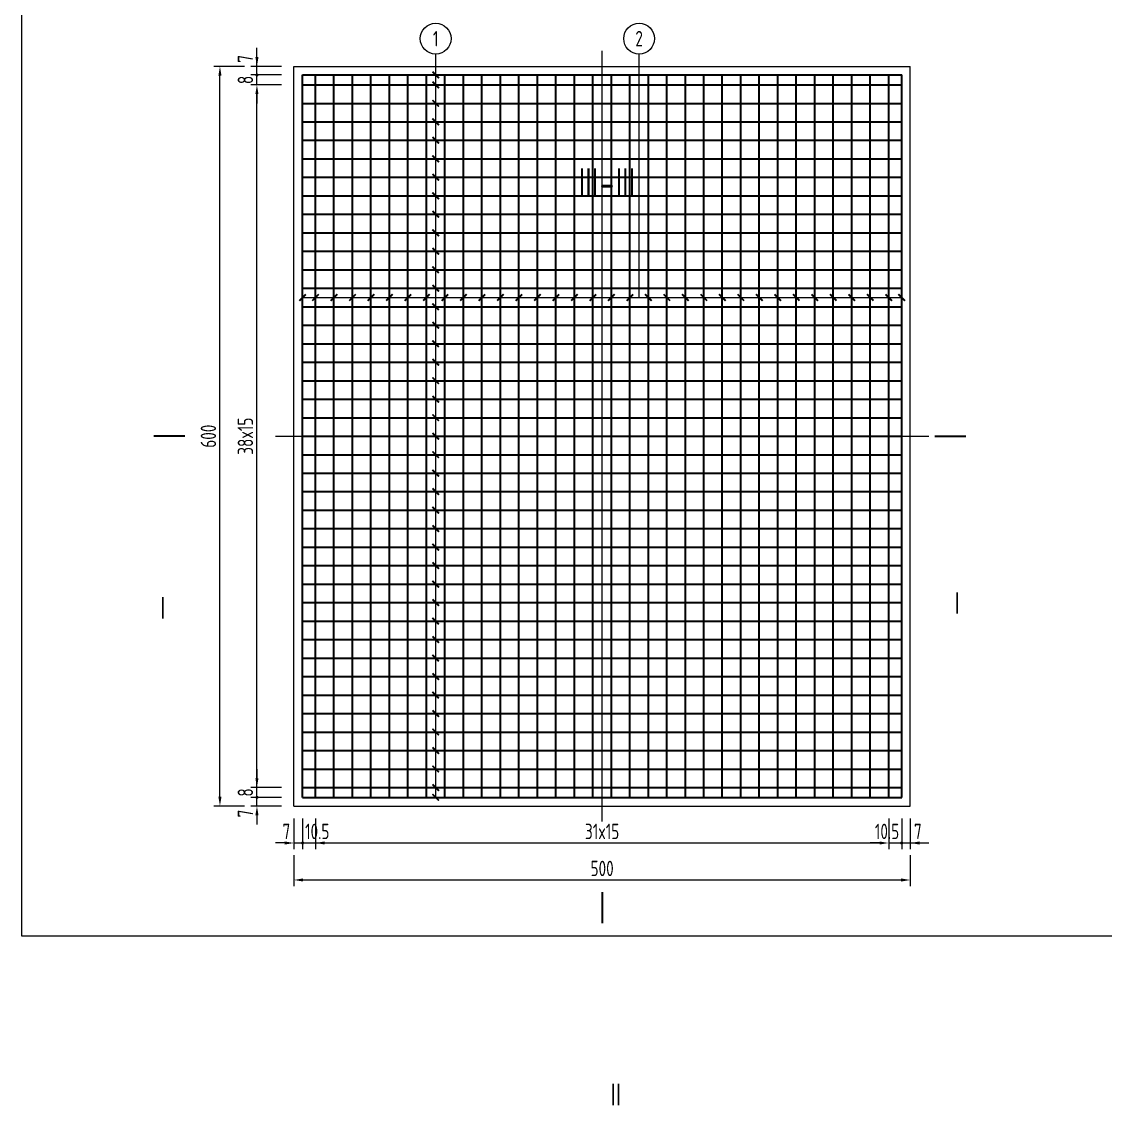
# Model space of a CAD drawing. Header units: millimetres. Extents: x -2430464 to 225692, y -180 to 1805330.
# Drawn here: x -648226 to -639436, y 764797 to 773588 of the extents above; entities that cross this region are included whole.
import ezdxf
from ezdxf.enums import TextEntityAlignment as Align

# ---------------------------------------------------------------- set-up
doc = ezdxf.new("R2010")
doc.units = ezdxf.units.MM
doc.header["$LTSCALE"] = 1000
doc.linetypes.add('ACAD_ISO04W100', pattern=[30, 24, -3, 0, -3])
doc.layers.get('0').update_dxf_attribs({"linetype": 'CONTINUOUS'})
doc.layers.get('DEFPOINTS').update_dxf_attribs({"linetype": 'CONTINUOUS'})
for name, color, linetype, lineweight in [('工作线', 1, 'CONTINUOUS', 35), ('文字', 7, 'CONTINUOUS', 15), ('构造', 7, 'CONTINUOUS', 20), ('标注', 3, 'CONTINUOUS', 15), ('结构细线', 7, 'CONTINUOUS', 18), ('轴线', 6, 'ACAD_ISO04W100', 13), ('钢筋', 1, 'CONTINUOUS', 35)]:
    doc.layers.add(name, color=color, linetype=linetype, lineweight=lineweight)
doc.styles.add('标注', font='tssdeng.shx', dxfattribs={"width": 0.75, "bigfont": '002.shx'})
doc.styles.add('标题', font='tssdeng.shx', dxfattribs={"width": 0.75, "height": 5, "bigfont": '002.shx'})
doc.styles.add('标题2', font='tssdeng.shx', dxfattribs={"width": 0.75, "height": 4, "bigfont": '002.shx'})
doc.dimstyles.new('DimStyle50', dxfattribs={"dimtxt": 125, "dimasz": 75, "dimexe": 50, "dimexo": 50, "dimgap": 31.25, "dimtad": 1, "dimdec": 1, "dimlfac": 0.1, "dimdsep": 46, "dimtxsty": '标注', "dimcen": 0, "dimclrd": 256, "dimclre": 256, "dimclrt": 256, "dimadec": 1, "dimazin": 2, "dimtfac": 1, "dimtdec": 1, "dimtmove": 2, "dimatfit": 3, "dimfxl": 0, "dimtolj": 1, "dimtzin": 0, "dimlwd": -1, "dimlwe": -1, "dimarcsym": 0})

# ---------------------------------------------------------------- blocks, each defined once
blk = doc.blocks.new('Dot_User')
blk.add_line((0, 0), (-1, 0))
at = {"layer": '标注', "const_width": 0.1653, "flags": 128}
blk.add_lwpolyline([(-0.08265, 0, 1), (0.08265, 0, 1)], format="xyb", close=True, dxfattribs=at)
blk = doc.blocks.new('*D299')
at = {"layer": 'DEFPOINTS', "color": 0, "transparency": 16777216}
for p in [(-646317.7, 767295.2), (-646017.7, 767295.2), (-646017.7, 767225.2)]:
    blk.add_point(p, dxfattribs=at)
at = {"layer": '标注', "transparency": 16777216}
for p, q in [((-646317.7, 767370.2), (-646317.7, 767445.2)), ((-646117.7, 767295.2), (-646367.7, 767295.2)), ((-646317.7, 767225.2), (-646317.7, 767295.2)), ((-646117.7, 767225.2), (-646367.7, 767225.2)), ((-646317.7, 767150.2), (-646317.7, 767075.2))]:
    blk.add_line(p, q, dxfattribs=at)
blk.add_solid([(-646330.2, 767150.2), (-646305.2, 767150.2), (-646317.7, 767225.2)], dxfattribs=at)
at = {"layer": '标注', "transparency": 16777216, "xscale": 75, "yscale": 75, "zscale": 75, "rotation": 270}
blk.add_blockref('Dot_User', (-646317.7, 767295.2), dxfattribs=at)
at = {"layer": '标注', "transparency": 16777216, "insert": (-646411.5, 767164.2), "char_height": 125, "attachment_point": 5, "rotation": 90, "style": '标注'}
blk.add_mtext('\\A1;7', dxfattribs=at)
blk = doc.blocks.new('*D300')
at = {"layer": 'DEFPOINTS', "color": 0, "transparency": 16777216}
for p in [(-646317.7, 767375.2), (-646017.7, 767375.2), (-646017.7, 767295.2)]:
    blk.add_point(p, dxfattribs=at)
at = {"layer": '标注', "transparency": 16777216}
for p, q in [((-646317.7, 767525.2), (-646317.7, 767450.2)), ((-646317.7, 767375.2), (-646317.7, 767525.2)), ((-646117.7, 767375.2), (-646367.7, 767375.2)), ((-646117.7, 767295.2), (-646367.7, 767295.2))]:
    blk.add_line(p, q, dxfattribs=at)
blk.add_solid([(-646330.2, 767450.2), (-646305.2, 767450.2), (-646317.7, 767375.2)], dxfattribs=at)
at = {"layer": '标注', "transparency": 16777216, "insert": (-646411.5, 767335.2), "char_height": 125, "attachment_point": 5, "rotation": 90, "style": '标注'}
blk.add_mtext('\\A1;8', dxfattribs=at)
blk = doc.blocks.new('*D301')
at = {"layer": 'DEFPOINTS', "color": 0, "transparency": 16777216}
for p in [(-646317.7, 773075.2), (-646017.7, 773075.2), (-646017.7, 767375.2)]:
    blk.add_point(p, dxfattribs=at)
at = {"layer": '标注', "transparency": 16777216}
for p, q in [((-646117.7, 773075.2), (-646367.7, 773075.2)), ((-646317.7, 767450.2), (-646317.7, 773000.2)), ((-646117.7, 767375.2), (-646367.7, 767375.2))]:
    blk.add_line(p, q, dxfattribs=at)
for points in [[(-646330.2, 773000.2), (-646305.2, 773000.2), (-646317.7, 773075.2)], [(-646330.2, 767450.2), (-646305.2, 767450.2), (-646317.7, 767375.2)]]:
    blk.add_solid(points, dxfattribs=at)
at = {"layer": '标注', "transparency": 16777216, "insert": (-646411.5, 770225.2), "char_height": 125, "attachment_point": 5, "rotation": 90, "style": '标注'}
blk.add_mtext('\\A1;38x15', dxfattribs=at)
blk = doc.blocks.new('*D302')
at = {"layer": 'DEFPOINTS', "color": 0, "transparency": 16777216}
for p in [(-646317.7, 773155.2), (-646017.7, 773155.2), (-646017.7, 773075.2)]:
    blk.add_point(p, dxfattribs=at)
at = {"layer": '标注', "transparency": 16777216}
for p, q in [((-646317.7, 773230.2), (-646317.7, 773305.2)), ((-646117.7, 773155.2), (-646367.7, 773155.2)), ((-646317.7, 773075.2), (-646317.7, 773155.2)), ((-646117.7, 773075.2), (-646367.7, 773075.2)), ((-646317.7, 773000.2), (-646317.7, 772925.2))]:
    blk.add_line(p, q, dxfattribs=at)
blk.add_solid([(-646330.2, 773000.2), (-646305.2, 773000.2), (-646317.7, 773075.2)], dxfattribs=at)
at = {"layer": '标注', "transparency": 16777216, "xscale": 75, "yscale": 75, "zscale": 75, "rotation": 270}
blk.add_blockref('Dot_User', (-646317.7, 773155.2), dxfattribs=at)
at = {"layer": '标注', "transparency": 16777216, "insert": (-646411.5, 773115.2), "char_height": 125, "attachment_point": 5, "rotation": 90, "style": '标注'}
blk.add_mtext('\\A1;8', dxfattribs=at)
blk = doc.blocks.new('*D303')
at = {"layer": 'DEFPOINTS', "color": 0, "transparency": 16777216}
for p in [(-646317.7, 773225.2), (-646017.7, 773225.2), (-646017.7, 773155.2)]:
    blk.add_point(p, dxfattribs=at)
at = {"layer": '标注', "transparency": 16777216}
for p, q in [((-646317.7, 773300.2), (-646317.7, 773375.2)), ((-646117.7, 773225.2), (-646367.7, 773225.2)), ((-646117.7, 773155.2), (-646367.7, 773155.2))]:
    blk.add_line(p, q, dxfattribs=at)
blk.add_solid([(-646330.2, 773300.2), (-646305.2, 773300.2), (-646317.7, 773225.2)], dxfattribs=at)
at = {"layer": '标注', "transparency": 16777216, "insert": (-646411.5, 773286.3), "char_height": 125, "attachment_point": 5, "rotation": 90, "style": '标注'}
blk.add_mtext('\\A1;7', dxfattribs=at)
blk = doc.blocks.new('*D304')
at = {"layer": 'DEFPOINTS', "color": 0, "transparency": 16777216}
for p in [(-646617.7, 773225.2), (-646317.7, 773225.2), (-646317.7, 767225.2)]:
    blk.add_point(p, dxfattribs=at)
at = {"layer": '标注', "transparency": 16777216}
for p, q in [((-646417.7, 773225.2), (-646667.7, 773225.2)), ((-646617.7, 767300.2), (-646617.7, 773150.2)), ((-646417.7, 767225.2), (-646667.7, 767225.2))]:
    blk.add_line(p, q, dxfattribs=at)
for points in [[(-646630.2, 773150.2), (-646605.2, 773150.2), (-646617.7, 773225.2)], [(-646630.2, 767300.2), (-646605.2, 767300.2), (-646617.7, 767225.2)]]:
    blk.add_solid(points, dxfattribs=at)
at = {"layer": '标注', "transparency": 16777216, "insert": (-646711.5, 770225.2), "char_height": 125, "attachment_point": 5, "rotation": 90, "style": '标注'}
blk.add_mtext('\\A1;600', dxfattribs=at)
blk = doc.blocks.new('*D305')
at = {"layer": 'DEFPOINTS', "color": 0, "transparency": 16777216}
for p in [(-646017.7, 767225.2), (-645947.7, 767225.2), (-645947.7, 766925.2)]:
    blk.add_point(p, dxfattribs=at)
at = {"layer": '标注', "transparency": 16777216}
for p, q in [((-646017.7, 767125.2), (-646017.7, 766875.2)), ((-645947.7, 767125.2), (-645947.7, 766875.2)), ((-646092.7, 766925.2), (-646167.7, 766925.2)), ((-646017.7, 766925.2), (-645947.7, 766925.2)), ((-645872.7, 766925.2), (-645797.7, 766925.2))]:
    blk.add_line(p, q, dxfattribs=at)
blk.add_solid([(-646092.7, 766937.7), (-646092.7, 766912.7), (-646017.7, 766925.2)], dxfattribs=at)
at = {"layer": '标注', "transparency": 16777216, "xscale": 75, "yscale": 75, "zscale": 75, "rotation": 180}
blk.add_blockref('Dot_User', (-645947.7, 766925.2), dxfattribs=at)
at = {"layer": '标注', "transparency": 16777216, "insert": (-646078.8, 767019), "char_height": 125, "attachment_point": 5, "style": '标注'}
blk.add_mtext('\\A1;7', dxfattribs=at)
blk = doc.blocks.new('*D306')
at = {"layer": 'DEFPOINTS', "color": 0, "transparency": 16777216}
for p in [(-645947.7, 767225.2), (-645842.7, 767225.2), (-645842.7, 766925.2)]:
    blk.add_point(p, dxfattribs=at)
at = {"layer": '标注', "transparency": 16777216}
for p, q in [((-645947.7, 767125.2), (-645947.7, 766875.2)), ((-645842.7, 767125.2), (-645842.7, 766875.2)), ((-645767.7, 766925.2), (-645692.7, 766925.2))]:
    blk.add_line(p, q, dxfattribs=at)
blk.add_solid([(-645767.7, 766937.7), (-645767.7, 766912.7), (-645842.7, 766925.2)], dxfattribs=at)
at = {"layer": '标注', "transparency": 16777216, "insert": (-645828.7, 767019), "char_height": 125, "attachment_point": 5, "style": '标注'}
blk.add_mtext('\\A1;10.5', dxfattribs=at)
blk = doc.blocks.new('*D307')
at = {"layer": 'DEFPOINTS', "color": 0, "transparency": 16777216}
for p in [(-645842.7, 767225.2), (-641192.7, 767225.2), (-641192.7, 766925.2)]:
    blk.add_point(p, dxfattribs=at)
at = {"layer": '标注', "transparency": 16777216}
for p, q in [((-645842.7, 767125.2), (-645842.7, 766875.2)), ((-641192.7, 767125.2), (-641192.7, 766875.2)), ((-645767.7, 766925.2), (-641267.7, 766925.2))]:
    blk.add_line(p, q, dxfattribs=at)
for points in [[(-645767.7, 766937.7), (-645767.7, 766912.7), (-645842.7, 766925.2)], [(-641267.7, 766937.7), (-641267.7, 766912.7), (-641192.7, 766925.2)]]:
    blk.add_solid(points, dxfattribs=at)
at = {"layer": '标注', "transparency": 16777216, "insert": (-643517.7, 767019), "char_height": 125, "attachment_point": 5, "style": '标注'}
blk.add_mtext('\\A1;31x15', dxfattribs=at)
blk = doc.blocks.new('*D308')
at = {"layer": 'DEFPOINTS', "color": 0, "transparency": 16777216}
for p in [(-641192.7, 767225.2), (-641087.7, 767225.2), (-641087.7, 766925.2)]:
    blk.add_point(p, dxfattribs=at)
at = {"layer": '标注', "transparency": 16777216}
for p, q in [((-641192.7, 767125.2), (-641192.7, 766875.2)), ((-641087.7, 767125.2), (-641087.7, 766875.2)), ((-641267.7, 766925.2), (-641342.7, 766925.2)), ((-641192.7, 766925.2), (-641087.7, 766925.2)), ((-641012.7, 766925.2), (-640937.7, 766925.2))]:
    blk.add_line(p, q, dxfattribs=at)
blk.add_solid([(-641267.7, 766937.7), (-641267.7, 766912.7), (-641192.7, 766925.2)], dxfattribs=at)
at = {"layer": '标注', "transparency": 16777216, "xscale": 75, "yscale": 75, "zscale": 75, "rotation": 180}
blk.add_blockref('Dot_User', (-641087.7, 766925.2), dxfattribs=at)
at = {"layer": '标注', "transparency": 16777216, "insert": (-641206.7, 767019), "char_height": 125, "attachment_point": 5, "style": '标注'}
blk.add_mtext('\\A1;10.5', dxfattribs=at)
blk = doc.blocks.new('*D309')
at = {"layer": 'DEFPOINTS', "color": 0, "transparency": 16777216}
for p in [(-641087.7, 767225.2), (-641017.7, 767225.2), (-641017.7, 766925.2)]:
    blk.add_point(p, dxfattribs=at)
at = {"layer": '标注', "transparency": 16777216}
for p, q in [((-641087.7, 767125.2), (-641087.7, 766875.2)), ((-641017.7, 767125.2), (-641017.7, 766875.2)), ((-640942.7, 766925.2), (-640867.7, 766925.2))]:
    blk.add_line(p, q, dxfattribs=at)
blk.add_solid([(-640942.7, 766937.7), (-640942.7, 766912.7), (-641017.7, 766925.2)], dxfattribs=at)
at = {"layer": '标注', "transparency": 16777216, "insert": (-640956.7, 767019), "char_height": 125, "attachment_point": 5, "style": '标注'}
blk.add_mtext('\\A1;7', dxfattribs=at)
blk = doc.blocks.new('*D310')
at = {"layer": 'DEFPOINTS', "color": 0, "transparency": 16777216}
for p in [(-646017.7, 766925.2), (-641017.7, 766925.2), (-641017.7, 766625.2)]:
    blk.add_point(p, dxfattribs=at)
at = {"layer": '标注', "transparency": 16777216}
for p, q in [((-646017.7, 766825.2), (-646017.7, 766575.2)), ((-641017.7, 766825.2), (-641017.7, 766575.2)), ((-645942.7, 766625.2), (-641092.7, 766625.2))]:
    blk.add_line(p, q, dxfattribs=at)
for points in [[(-645942.7, 766637.7), (-645942.7, 766612.7), (-646017.7, 766625.2)], [(-641092.7, 766637.7), (-641092.7, 766612.7), (-641017.7, 766625.2)]]:
    blk.add_solid(points, dxfattribs=at)
at = {"layer": '标注', "transparency": 16777216, "insert": (-643517.7, 766719), "char_height": 125, "attachment_point": 5, "style": '标注'}
blk.add_mtext('\\A1;500', dxfattribs=at)

msp = doc.modelspace()

# ---------------------------------------------------------------- linework, layer by layer
at = {"layer": '工作线'}
for p, q in [((-646903.3, 770225.22), (-647153.3, 770225.22)), ((-640817.73, 770225.22), (-640567.73, 770225.22)), ((-643517.73, 766525.22), (-643517.73, 766275.22))]:
    msp.add_line(p, q, dxfattribs=at)
at = {"layer": '构造'}
for p, q in [((-646017.73, 773225.22), (-641017.73, 773225.22)), ((-646017.73, 767225.22), (-646017.73, 773225.22)), ((-641017.73, 767225.22), (-641017.73, 773225.22)), ((-646017.73, 767225.22), (-641017.73, 767225.22))]:
    msp.add_line(p, q, dxfattribs=at)
at = {"layer": '标注'}
for p, q in [((-644867.73, 767295.22), (-644867.73, 773325.22)), ((-644867.73, 773325.22), (-644867.73, 773325.22)), ((-643217.73, 771350.22), (-643217.73, 773325.22)), ((-645947.73, 771350.22), (-641087.73, 771350.22))]:
    msp.add_line(p, q, dxfattribs=at)
at = {"layer": '标注', "const_width": 15, "flags": 128}
for points in [[(-644841.21, 773128.7), (-644894.24, 773181.74)], [(-644841.21, 773048.7), (-644894.24, 773101.74)], [(-644841.21, 772898.7), (-644894.24, 772951.74)], [(-644841.21, 772748.7), (-644894.24, 772801.74)], [(-644841.21, 772598.7), (-644894.24, 772651.74)], [(-644841.21, 772448.7), (-644894.24, 772501.74)], [(-644841.21, 772298.7), (-644894.24, 772351.74)], [(-644841.21, 772148.7), (-644894.24, 772201.74)], [(-644841.21, 771998.7), (-644894.24, 772051.74)], [(-644841.21, 771848.7), (-644894.24, 771901.74)], [(-644841.21, 771698.7), (-644894.24, 771751.74)], [(-644841.21, 771548.7), (-644894.24, 771601.74)], [(-645974.24, 771323.7), (-645921.21, 771376.74)], [(-645869.24, 771323.7), (-645816.21, 771376.74)], [(-645719.24, 771323.7), (-645666.21, 771376.74)], [(-645569.24, 771323.7), (-645516.21, 771376.74)], [(-645419.24, 771323.7), (-645366.21, 771376.74)], [(-645269.24, 771323.7), (-645216.21, 771376.74)], [(-645119.24, 771323.7), (-645066.21, 771376.74)], [(-644969.24, 771323.7), (-644916.21, 771376.74)], [(-644841.21, 771398.7), (-644894.24, 771451.74)], [(-644819.24, 771323.7), (-644766.21, 771376.74)], [(-644669.24, 771323.7), (-644616.21, 771376.74)], [(-644519.24, 771323.7), (-644466.21, 771376.74)], [(-644369.24, 771323.7), (-644316.21, 771376.74)], [(-644219.24, 771323.7), (-644166.21, 771376.74)], [(-644069.24, 771323.7), (-644016.21, 771376.74)], [(-643919.24, 771323.7), (-643866.21, 771376.74)], [(-643769.24, 771323.7), (-643716.21, 771376.74)], [(-643619.24, 771323.7), (-643566.21, 771376.74)], [(-643469.24, 771323.7), (-643416.21, 771376.74)], [(-643319.24, 771323.7), (-643266.21, 771376.74)], [(-643116.21, 771323.7), (-643169.24, 771376.74)], [(-642966.21, 771323.7), (-643019.24, 771376.74)], [(-642816.21, 771323.7), (-642869.24, 771376.74)], [(-642666.21, 771323.7), (-642719.24, 771376.74)], [(-642516.21, 771323.7), (-642569.24, 771376.74)], [(-642366.21, 771323.7), (-642419.24, 771376.74)], [(-642216.21, 771323.7), (-642269.24, 771376.74)], [(-642066.21, 771323.7), (-642119.24, 771376.74)], [(-641916.21, 771323.7), (-641969.24, 771376.74)], [(-641766.21, 771323.7), (-641819.24, 771376.74)], [(-641616.21, 771323.7), (-641669.24, 771376.74)], [(-641466.21, 771323.7), (-641519.24, 771376.74)], [(-641316.21, 771323.7), (-641369.24, 771376.74)], [(-641166.21, 771323.7), (-641219.24, 771376.74)], [(-641061.21, 771323.7), (-641114.24, 771376.74)], [(-644841.21, 771248.7), (-644894.24, 771301.74)], [(-644841.21, 771098.7), (-644894.24, 771151.74)], [(-644841.21, 770948.7), (-644894.24, 771001.74)], [(-644841.21, 770798.7), (-644894.24, 770851.74)], [(-644841.21, 770648.7), (-644894.24, 770701.74)], [(-644841.21, 770498.7), (-644894.24, 770551.74)], [(-644841.21, 770348.7), (-644894.24, 770401.74)], [(-644841.21, 770198.7), (-644894.24, 770251.74)], [(-644841.21, 770048.7), (-644894.24, 770101.74)], [(-644841.21, 769898.7), (-644894.24, 769951.74)], [(-644841.21, 769748.7), (-644894.24, 769801.74)], [(-644841.21, 769598.7), (-644894.24, 769651.74)], [(-644841.21, 769448.7), (-644894.24, 769501.74)], [(-644841.21, 769298.7), (-644894.24, 769351.74)], [(-644841.21, 769148.7), (-644894.24, 769201.74)], [(-644841.21, 768998.7), (-644894.24, 769051.74)], [(-644841.21, 768848.7), (-644894.24, 768901.74)], [(-644841.21, 768698.7), (-644894.24, 768751.74)], [(-644841.21, 768548.7), (-644894.24, 768601.74)], [(-644841.21, 768398.7), (-644894.24, 768451.74)], [(-644841.21, 768248.7), (-644894.24, 768301.74)], [(-644841.21, 768098.7), (-644894.24, 768151.74)], [(-644841.21, 767948.7), (-644894.24, 768001.74)], [(-644841.21, 767798.7), (-644894.24, 767851.74)], [(-644841.21, 767648.7), (-644894.24, 767701.74)], [(-644841.21, 767498.7), (-644894.24, 767551.74)], [(-644841.21, 767348.7), (-644894.24, 767401.74)], [(-644841.21, 767268.7), (-644894.24, 767321.74)]]:
    msp.add_lwpolyline(points, dxfattribs=at)
at = {"layer": '标注'}
for centre in [(-644867.73, 773450.22), (-643217.73, 773450.22)]:
    msp.add_circle(centre, 125, dxfattribs=at)
at = {"layer": '结构细线'}
msp.add_lwpolyline([(-648226.01, 778819.22), (-628976.01, 778819.22), (-628976.01, 766169.22), (-648226.01, 766169.22), (-648226.01, 778819.22)], dxfattribs=at)
at = {"layer": '轴线', "ltscale": 9.80315}
for p, q in [((-643517.73, 767100.22), (-643517.73, 773350.22)), ((-646167.73, 770225.22), (-640867.73, 770225.22))]:
    msp.add_line(p, q, dxfattribs=at)
at = {"layer": '钢筋'}
for p, q in [((-645947.73, 773155.22), (-641087.73, 773155.22)), ((-645947.73, 767295.22), (-645947.73, 773155.22)), ((-645842.73, 767295.22), (-645842.73, 773155.22)), ((-645692.73, 767295.22), (-645692.73, 773155.22)), ((-645542.73, 767295.22), (-645542.73, 773155.22)), ((-645392.73, 767295.22), (-645392.73, 773155.22)), ((-645242.73, 767295.22), (-645242.73, 773155.22)), ((-645092.73, 767295.22), (-645092.73, 773155.22)), ((-644942.73, 767295.22), (-644942.73, 773155.22)), ((-644792.73, 767295.22), (-644792.73, 773155.22)), ((-644642.73, 767295.22), (-644642.73, 773155.22)), ((-644492.73, 767295.22), (-644492.73, 773155.22)), ((-644342.73, 767295.22), (-644342.73, 773155.22)), ((-644192.73, 767295.22), (-644192.73, 773155.22)), ((-644042.73, 767295.22), (-644042.73, 773155.22)), ((-643892.73, 767295.22), (-643892.73, 773155.22)), ((-643742.73, 767295.22), (-643742.73, 773155.22)), ((-643592.73, 767295.22), (-643592.73, 773155.22)), ((-643442.73, 767295.22), (-643442.73, 773155.22)), ((-643292.73, 767295.22), (-643292.73, 773155.22)), ((-643142.73, 767295.22), (-643142.73, 773155.22)), ((-642992.73, 767295.22), (-642992.73, 773155.22)), ((-642842.73, 767295.22), (-642842.73, 773155.22)), ((-642692.73, 767295.22), (-642692.73, 773155.22)), ((-642542.73, 767295.22), (-642542.73, 773155.22)), ((-642392.73, 767295.22), (-642392.73, 773155.22)), ((-642242.73, 767295.22), (-642242.73, 773155.22)), ((-642092.73, 767295.22), (-642092.73, 773155.22)), ((-641942.73, 767295.22), (-641942.73, 773155.22)), ((-641792.73, 767295.22), (-641792.73, 773155.22)), ((-641642.73, 767295.22), (-641642.73, 773155.22)), ((-641492.73, 767295.22), (-641492.73, 773155.22)), ((-641342.73, 767295.22), (-641342.73, 773155.22)), ((-641192.73, 767295.22), (-641192.73, 773155.22)), ((-641087.73, 767295.22), (-641087.73, 773155.22)), ((-645947.73, 773075.22), (-641087.73, 773075.22)), ((-645947.73, 772925.22), (-641087.73, 772925.22)), ((-645947.73, 772775.22), (-641087.73, 772775.22)), ((-645947.73, 772625.22), (-641087.73, 772625.22)), ((-645947.73, 772475.22), (-641087.73, 772475.22)), ((-645947.73, 772325.22), (-641087.73, 772325.22)), ((-645947.73, 772175.22), (-641087.73, 772175.22)), ((-645947.73, 772025.22), (-641087.73, 772025.22)), ((-645947.73, 771875.22), (-641087.73, 771875.22)), ((-645947.73, 771725.22), (-641087.73, 771725.22)), ((-645947.73, 771575.22), (-641087.73, 771575.22)), ((-645947.73, 771425.22), (-641087.73, 771425.22)), ((-645947.73, 771275.22), (-641087.73, 771275.22)), ((-645947.73, 771125.22), (-641087.73, 771125.22)), ((-645947.73, 770975.22), (-641087.73, 770975.22)), ((-645947.73, 770825.22), (-641087.73, 770825.22)), ((-645947.73, 770675.22), (-641087.73, 770675.22)), ((-645947.73, 770525.22), (-641087.73, 770525.22)), ((-645947.73, 770375.22), (-641087.73, 770375.22)), ((-645947.73, 770225.22), (-641087.73, 770225.22)), ((-645947.73, 770075.22), (-641087.73, 770075.22)), ((-645947.73, 769925.22), (-641087.73, 769925.22)), ((-645947.73, 769775.22), (-641087.73, 769775.22)), ((-645947.73, 769625.22), (-641087.73, 769625.22)), ((-645947.73, 769475.22), (-641087.73, 769475.22)), ((-645947.73, 769325.22), (-641087.73, 769325.22)), ((-645947.73, 769175.22), (-641087.73, 769175.22)), ((-645947.73, 769025.22), (-641087.73, 769025.22)), ((-645947.73, 768875.22), (-641087.73, 768875.22)), ((-645947.73, 768725.22), (-641087.73, 768725.22)), ((-645947.73, 768575.22), (-641087.73, 768575.22)), ((-645947.73, 768425.22), (-641087.73, 768425.22)), ((-645947.73, 768275.22), (-641087.73, 768275.22)), ((-645947.73, 768125.22), (-641087.73, 768125.22)), ((-645947.73, 767975.22), (-641087.73, 767975.22)), ((-645947.73, 767825.22), (-641087.73, 767825.22)), ((-645947.73, 767675.22), (-641087.73, 767675.22)), ((-645947.73, 767525.22), (-641087.73, 767525.22)), ((-645947.73, 767375.22), (-641087.73, 767375.22)), ((-645947.73, 767295.22), (-641087.73, 767295.22))]:
    msp.add_line(p, q, dxfattribs=at)

# ---------------------------------------------------------------- texts
at = {"layer": '文字', "style": '标题', "width": 0.75}
msp.add_text('Ⅲ-Ⅲ', height=250, dxfattribs=at).set_placement((-643478.6, 772079.07), align=Align.BOTTOM_CENTER)
at = {"layer": '文字', "style": '标题2', "width": 0.75}
for s, p in [('Ⅰ', (-647153.3, 768666.46)), ('Ⅱ', (-643477.73, 764717.96))]:
    msp.add_text(s, height=200, dxfattribs=at).set_placement(p, align=Align.BOTTOM_LEFT)
msp.add_text('Ⅰ', height=200, dxfattribs=at).set_placement((-640567.73, 768704.96), align=Align.BOTTOM_RIGHT)
at = {"layer": '标注', "style": '标注', "width": 0.75}
for s, p in [('1', (-644867.73, 773450.22)), ('2', (-643217.73, 773450.22))]:
    msp.add_text(s, height=125, dxfattribs=at).set_placement(p, align=Align.MIDDLE_CENTER)

# ---------------------------------------------------------------- dimensions: what is measured, and where the dimension line sits
at = {"layer": '标注'}
for base, p1, p2, override, picture, middle in [((-646317.73, 773225.22), (-646017.73, 773155.22), (-646017.73, 773225.22), {"dimblk1": 'Dot_User', "dimsah": 1, "dimsd1": 1}, '*D303', (-646411.48, 773286.28)), ((-646317.73, 773155.22), (-646017.73, 773075.22), (-646017.73, 773155.22), {"dimblk2": 'Dot_User', "dimsah": 1}, '*D302', (-646411.48, 773115.22)), ((-646317.73, 767375.22), (-646017.73, 767295.22), (-646017.73, 767375.22), {"dimblk1": 'Dot_User', "dimsah": 1, "dimsd1": 1}, '*D300', (-646411.48, 767335.22)), ((-646317.73, 767295.22), (-646017.73, 767225.22), (-646017.73, 767295.22), {"dimblk2": 'Dot_User', "dimsah": 1}, '*D299', (-646411.48, 767164.16))]:
    dim = msp.add_linear_dim(base=base, p1=p1, p2=p2, angle=90, dimstyle='DimStyle50', override=override, dxfattribs=at)
    dim.commit()
    dim.dimension.update_dxf_attribs({"geometry": picture, "text_midpoint": middle, "dimtype": 160})
dim = msp.add_linear_dim(base=(-646617.73, 773225.22), p1=(-646317.73, 767225.22), p2=(-646317.73, 773225.22), angle=90, dimstyle='DimStyle50', dxfattribs=at)
dim.commit()
dim.dimension.update_dxf_attribs({"geometry": '*D304', "text_midpoint": (-646711.48, 770225.22)})
dim = msp.add_linear_dim(base=(-646317.73, 773075.22), p1=(-646017.73, 767375.22), p2=(-646017.73, 773075.22), angle=90, text='38x15', dimstyle='DimStyle50', dxfattribs=at)
dim.commit()
dim.dimension.update_dxf_attribs({"geometry": '*D301', "text_midpoint": (-646411.48, 770225.22)})
for base, p1, p2, override, picture, middle in [((-645947.73, 766925.22), (-646017.73, 767225.22), (-645947.73, 767225.22), {"dimblk2": 'Dot_User', "dimsah": 1}, '*D305', (-646078.79, 767018.97)), ((-645842.73, 766925.22), (-645947.73, 767225.22), (-645842.73, 767225.22), {"dimblk1": 'Dot_User', "dimsah": 1, "dimsd1": 1}, '*D306', (-645828.74, 767018.97)), ((-641087.73, 766925.22), (-641192.73, 767225.22), (-641087.73, 767225.22), {"dimblk2": 'Dot_User', "dimsah": 1}, '*D308', (-641206.72, 767018.97)), ((-641017.73, 766925.22), (-641087.73, 767225.22), (-641017.73, 767225.22), {"dimblk1": 'Dot_User', "dimsah": 1, "dimsd1": 1}, '*D309', (-640956.67, 767018.97))]:
    dim = msp.add_linear_dim(base=base, p1=p1, p2=p2, dimstyle='DimStyle50', override=override, dxfattribs=at)
    dim.commit()
    dim.dimension.update_dxf_attribs({"geometry": picture, "text_midpoint": middle, "dimtype": 160})
for base, p1, p2, text, picture, middle in [((-641192.73, 766925.22), (-645842.73, 767225.22), (-641192.73, 767225.22), '31x15', '*D307', (-643517.73, 767018.97)), ((-641017.73, 766625.22), (-646017.73, 766925.22), (-641017.73, 766925.22), '500', '*D310', (-643517.73, 766718.97))]:
    dim = msp.add_linear_dim(base=base, p1=p1, p2=p2, text=text, dimstyle='DimStyle50', dxfattribs=at)
    dim.commit()
    dim.dimension.update_dxf_attribs({"geometry": picture, "text_midpoint": middle})

doc.saveas('drawing.dxf')
